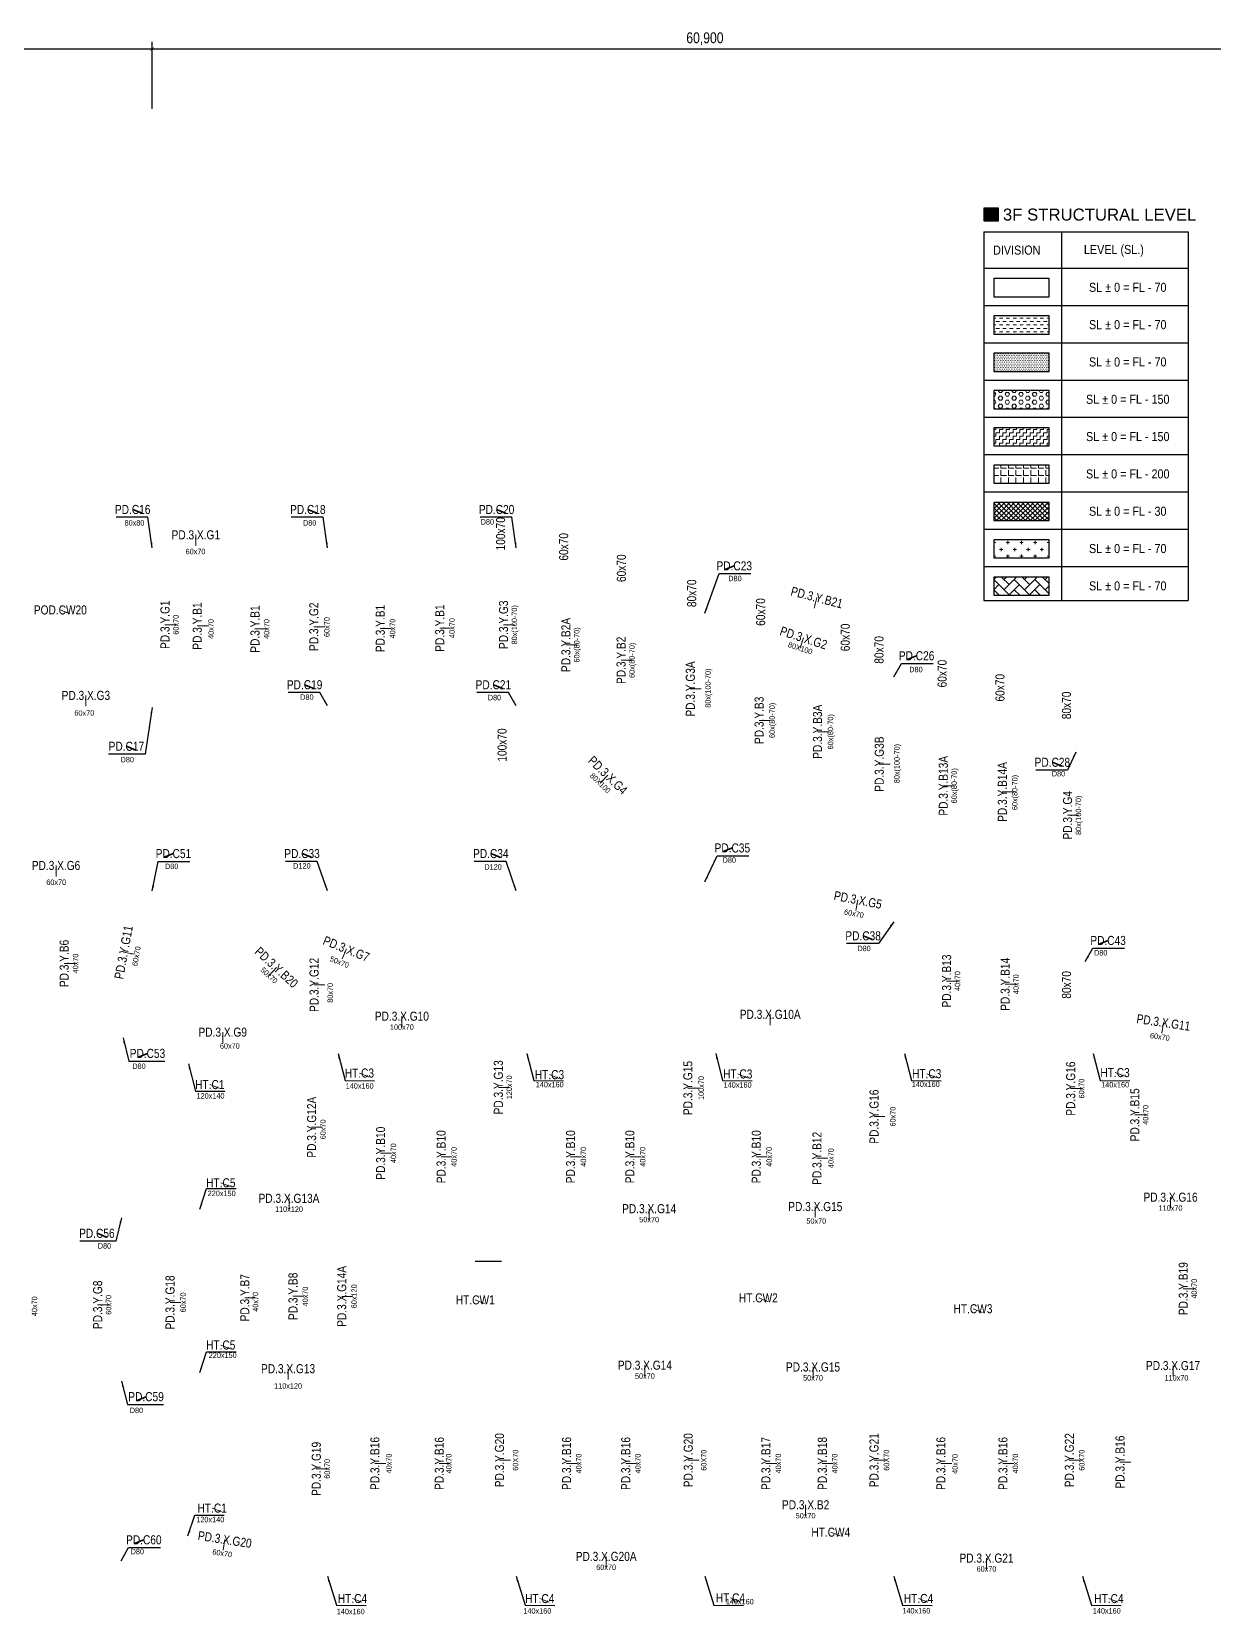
# Model space of a CAD drawing. Header units: millimetres. Extents: x 16759 to 481154, y -15066 to 200960.
# Drawn here: x 124054 to 189164, y 6354 to 93536 of the extents above; entities that cross this region are included whole.
import ezdxf
from ezdxf.enums import TextEntityAlignment as Align

# ---------------------------------------------------------------- set-up
doc = ezdxf.new("R2010")
doc.units = ezdxf.units.MM
doc.header["$MEASUREMENT"] = 0
doc.set_wipeout_variables(frame=1)
doc.layers.get('Defpoints').update_dxf_attribs({"color": 153})
doc.layers.add('$0$2020-08-14', color=2, linetype='Continuous', plot=False)
for name, color, linetype in [('$0$FOOTING BOTTOM LEVEL$0$@ SL+100 EL-1.3', 11, 'Continuous'), ('$0$FOOTING BOTTOM LEVEL$0$@ SL+300 EL-1.1', 41, 'Continuous'), ('ten dam', 31, 'Continuous'), ('X-GRID_2~4F$0$A-DIM1', 7, 'Continuous')]:
    doc.layers.add(name, color=color, linetype=linetype)
for name, color, linetype, lineweight in [('$0$NDC_S_HATCH MATERIAL', 8, 'Continuous', 13), ('$0$NDC_S_VN TEXT', 7, 'Continuous', 20), ('$1$NDC_S_DIM', 1, 'Continuous', 15), ('$1$NDC_S_THIN LINE', 8, 'Continuous', 9), ('$1$NDC_S_VN TEXT', 7, 'Continuous', 20), ('$2$NDC_S_ANNO', 7, 'Continuous', 20), ('$2$NDC_S_DIM', 1, 'Continuous', 15), ('$3$NDC_S_VN TEXT', 7, 'Continuous', 20), ('C1', 20, 'Continuous', 35), ('NDC_S_BEAM NAME', 7, 'Continuous', 9), ('NDC_S_COLUMN NAME', 7, 'Continuous', 9), ('NDC_S_DIM', 1, 'Continuous', 9), ('NDC_S_VN TEXT', 7, 'Continuous', 20)]:
    doc.layers.add(name, color=color, linetype=linetype, lineweight=lineweight)
doc.styles.add('$0$FOOTING BOTTOM LEVEL$0$AREA MENSURATION$0$Style-Arial', font='arial.ttf')
doc.styles.add('$0$NDC_ARIAL', font='arial.ttf', dxfattribs={"width": 0.85})
doc.styles.add('$2$ARIAL', font='arial.ttf', dxfattribs={"width": 0.8})
doc.styles.add('$2$NDC_DIM', font='', dxfattribs={"width": 0.75})
doc.styles.add('ARIAL', font='arial.ttf', dxfattribs={"width": 0.8})
doc.styles.add('X-GRID_2~4F$0$Hrtext', font='arial.ttf', dxfattribs={"width": 0.8})
doc.styles.get('$2$NDC_DIM').set_extended_font_data('Dotum')
doc.dimstyles.new('$2$NDC_dim_iso', dxfattribs={"dimtxt": 2.2, "dimasz": 1, "dimexe": 1.5, "dimexo": 2.5, "dimgap": 1, "dimtad": 1, "dimdec": 0, "dimzin": 0, "dimdsep": 46, "dimtxsty": '$2$NDC_DIM', "dimblk": '$2$DIMMARK', "dimcen": 0.09, "dimdle": 1.2, "dimclrd": 1, "dimclre": 1, "dimclrt": 3, "dimadec": 0, "dimazin": 0, "dimtfac": 1, "dimtdec": 0, "dimtix": 1, "dimtofl": 0, "dimtmove": 0, "dimatfit": 3, "dimfxl": 0, "dimtolj": 1, "dimtzin": 0, "dimarcsym": 0})
doc.dimstyles.new('NDC_dim_150', dxfattribs={"dimscale": 150, "dimtxt": 2.2, "dimasz": 1.5, "dimexe": 1.5, "dimexo": 2.5, "dimgap": 1, "dimtad": 1, "dimdec": 0, "dimzin": 0, "dimdsep": 46, "dimtxsty": 'ARIAL', "dimblk": 'DIMMARK', "dimcen": 0.09, "dimdle": 1.2, "dimclrd": 1, "dimclre": 1, "dimclrt": 3, "dimadec": 0, "dimazin": 0, "dimtfac": 1, "dimtdec": 0, "dimtix": 1, "dimtofl": 0, "dimtmove": 0, "dimatfit": 3, "dimfxl": 0, "dimtolj": 1, "dimtzin": 0, "dimarcsym": 0})
doc.dimstyles.new('X-GRID_2~4F$0$1-200', dxfattribs={"dimscale": 200, "dimtxt": 3, "dimasz": 1, "dimexe": 2, "dimexo": 1.5, "dimgap": 1, "dimtad": 1, "dimdec": 0, "dimzin": 0, "dimdsep": 46, "dimlunit": 6, "dimtxsty": 'X-GRID_2~4F$0$Hrtext', "dimblk": 'X-GRID_2~4F$0$_ArchTick', "dimcen": 1, "dimdle": 2, "dimclrd": 256, "dimclre": 256, "dimclrt": 3, "dimadec": 0, "dimazin": 0, "dimtfac": 1, "dimtdec": 0, "dimtix": 1, "dimtmove": 2, "dimatfit": 3, "dimldrblk": 'X-GRID_2~4F$0$dotdim1', "dimfxl": 0, "dimtolj": 1, "dimtzin": 0, "dimlwd": -1, "dimarcsym": 0})

# ---------------------------------------------------------------- blocks, each defined once
blk = doc.blocks.new('$2$DIMMARK')
at = {"layer": '$2$NDC_S_DIM', "color": 1}
blk.add_line((-1.5, 0), (1, 0), dxfattribs=at)
at = {"layer": '$2$NDC_S_DIM', "color": 2, "const_width": 0.1}
blk.add_lwpolyline([(-0.42, -0.42), (0.42, 0.42)], dxfattribs=at)
blk = doc.blocks.new('DIMMARK')
at = {"layer": 'NDC_S_DIM', "color": 1}
blk.add_line((-1.5, 0), (1, 0), dxfattribs=at)
at = {"layer": 'NDC_S_DIM', "color": 2, "const_width": 0.15}
blk.add_lwpolyline([(-0.5, -0.5), (0.5, 0.5)], dxfattribs=at)
blk = doc.blocks.new('X-GRID_2~4F$0$_ArchTick')
at = {"layer": 'X-GRID_2~4F$0$A-DIM1', "color": 0, "linetype": 'ByBlock', "const_width": 0.15}
blk.add_lwpolyline([(-0.5, -0.5), (0.5, 0.5)], dxfattribs=at)
blk = doc.blocks.new('*D237')
at = {"layer": 'Defpoints', "transparency": 16777216}
blk.add_line((130300, 92582), (192000, 92582), dxfattribs=at)
at = {"layer": 'Defpoints', "lineweight": -2, "transparency": 16777216}
for p, q in [((130700, 89282), (130700, 92982)), ((191600, 89282), (191600, 92982))]:
    blk.add_line(p, q, dxfattribs=at)
at = {"layer": 'Defpoints', "color": 0, "transparency": 16777216}
for p in [(191600, 92582), (130700, 88982), (191600, 88982)]:
    blk.add_point(p, dxfattribs=at)
at = {"layer": 'Defpoints', "transparency": 16777216, "xscale": 200, "yscale": 200, "zscale": 200, "rotation": 180}
blk.add_blockref('X-GRID_2~4F$0$_ArchTick', (130700, 92582), dxfattribs=at)
at = {"layer": 'Defpoints', "transparency": 16777216, "xscale": 200, "yscale": 200, "zscale": 200}
blk.add_blockref('X-GRID_2~4F$0$_ArchTick', (191600, 92582), dxfattribs=at)
at = {"layer": 'Defpoints', "transparency": 16777216, "insert": (161150, 93142), "char_height": 600, "attachment_point": 5, "style": 'X-GRID_2~4F$0$Hrtext'}
blk.add_mtext('\\A1;60,900', dxfattribs=at)
blk = doc.blocks.new('X-GRID_2~4F$0$dotdim1')
at = {"layer": 'X-GRID_2~4F$0$A-DIM1'}
for p, q in [((-2, 0), (2, 0)), ((0, 2), (0, -2))]:
    blk.add_line(p, q, dxfattribs=at)
at = {"layer": 'X-GRID_2~4F$0$A-DIM1', "const_width": 0.7}
blk.add_lwpolyline([(0.35, 0, 1), (-0.35, 0, 1)], format="xyb", close=True, dxfattribs=at)
blk = doc.blocks.new('*D238')
at = {"layer": 'Defpoints', "transparency": 16777216}
blk.add_line((88600, 92582), (131100, 92582), dxfattribs=at)
at = {"layer": 'Defpoints', "lineweight": -2, "transparency": 16777216}
for p, q in [((89000, 89282), (89000, 92982)), ((130700, 89282), (130700, 92982))]:
    blk.add_line(p, q, dxfattribs=at)
at = {"layer": 'Defpoints', "color": 0, "transparency": 16777216}
for p in [(130700, 92582), (89000, 88982), (130700, 88982)]:
    blk.add_point(p, dxfattribs=at)
at = {"layer": 'Defpoints', "transparency": 16777216, "xscale": 200, "yscale": 200, "zscale": 200, "rotation": 180}
blk.add_blockref('X-GRID_2~4F$0$_ArchTick', (89000, 92582), dxfattribs=at)
at = {"layer": 'Defpoints', "transparency": 16777216, "xscale": 200, "yscale": 200, "zscale": 200}
blk.add_blockref('X-GRID_2~4F$0$_ArchTick', (130700, 92582), dxfattribs=at)
at = {"layer": 'Defpoints', "transparency": 16777216, "insert": (109850, 93142), "char_height": 600, "attachment_point": 5, "style": 'X-GRID_2~4F$0$Hrtext'}
blk.add_mtext('\\A1;41,700', dxfattribs=at)
blk = doc.blocks.new('kol')
at = {"layer": 'ten dam'}
blk.add_line((148500, 25800), (149950, 25800), dxfattribs=at)
at = {"layer": 'ten dam', "style": '$2$ARIAL', "width": 0.8}
for s, p in [('80x80', (129722, 66477)), ('D80', (139372, 66477)), ('D80', (149163, 66534)), ('60x70', (133084, 64901)), ('D80', (162805, 63414)), ('D80', (172777, 58398)), ('D80', (139219, 56881)), ('D80', (149555, 56856)), ('60x70', (126957, 56006)), ('D80', (129322, 53436)), ('D80', (180631, 52663)), ('D80', (162493, 47904)), ('D80', (131767, 47559)), ('D120', (138945, 47586)), ('D120', (149477, 47527)), ('60x70', (125410, 46683)), ('D80', (169919, 43037)), ('D80', (182959, 42798)), ('100x70', (144453, 38702)), ('60x70', (134974, 37665)), ('D80', (129969, 36547)), ('120x140', (133910, 34916)), ('140x160', (142126, 35463)), ('140x160', (152599, 35534)), ('140x160', (162952, 35517)), ('140x160', (173318, 35553)), ('140x160', (183754, 35529)), ('220x150', (134523, 29543)), ('110x120', (138234, 28672)), ('110x70', (186806, 28732)), ('50x70', (158078, 28099)), ('50x70', (167288, 28023)), ('D80', (128068, 26651)), ('220x150', (134581, 20626)), ('50x70', (157843, 19479)), ('50x70', (167106, 19380)), ('110x70', (187132, 19380)), ('110x120', (138183, 18937)), ('D80', (129828, 17591)), ('120x140', (133896, 11578)), ('50x70', (166699, 11790)), ('D80', (129877, 9815)), ('60x70', (155709, 8947)), ('60x70', (176666, 8853)), ('140x160', (163071, 7055)), ('140x160', (141634, 6509)), ('140x160', (151917, 6544)), ('140x160', (172799, 6551)), ('140x160', (183291, 6547))]:
    blk.add_text(s, height=300, dxfattribs=at).set_placement(p, align=Align.MIDDLE_CENTER)
for s, rotation, p in [('60x70', 90, (132001, 60868)), ('40x70', 90, (133933, 60632)), ('40x70', 90, (136998, 60632)), ('60x70', 90, (140316, 60739)), ('40x70', 90, (143939, 60657)), ('40x70', 90, (147216, 60682)), ('80x(100-70)', 90, (150652, 60864)), ('60x(80-70)', 90, (154089, 59753)), ('60x(80-70)', 90, (157129, 58906)), ('80X100', 342.26588, (166403, 59574)), ('80x(100-70)', 90, (161317, 57374)), ('60x(80-70)', 90, (164852, 55599)), ('60x(80-70)', 90, (168068, 54973)), ('80x(100-70)', 90, (171725, 53218)), ('80X100', 315.88609, (155384, 52145)), ('60x(80-70)', 90, (174884, 51997)), ('60x(80-70)', 90, (178221, 51624)), ('80x(100-70)', 90, (181729, 50369)), ('60x70', 349.08396, (169363, 44954)), ('60x70', 79.45436, (129823, 42610)), ('40x70', 90, (126474, 42206)), ('50x70', 317.41765, (137137, 41552)), ('50x70', 338.35234, (141015, 42286)), ('80x70', 90, (140505, 40589)), ('40x70', 90, (175066, 41239)), ('40x70', 90, (178291, 41061)), ('60x70', 351.65963, (186219, 38168)), ('120x70', 90, (150369, 35383)), ('100x70', 90, (160945, 35345)), ('60x70', 90, (181902, 35316)), ('60x70', 90, (171502, 33772)), ('40x70', 90, (185433, 33870)), ('60x70', 90, (140105, 33068)), ('40x70', 90, (143988, 31756)), ('40x70', 90, (147321, 31559)), ('40x70', 90, (154455, 31559)), ('40x70', 90, (157721, 31559)), ('40x70', 90, (164688, 31559)), ('40x70', 90, (168092, 31483)), ('40x70', 90, (188106, 24292)), ('40x70', 90, (124213, 23324)), ('60x70', 90, (128291, 23404)), ('60x70', 90, (132400, 23538)), ('40x70', 90, (136388, 23571)), ('40x70', 90, (139130, 23864)), ('60x120', 90, (141821, 23872)), ('40x70', 90, (143740, 14664)), ('40x70', 90, (147038, 14664)), ('60X70', 90, (150717, 14845)), ('40x70', 90, (154199, 14664)), ('40x70', 90, (157457, 14664)), ('60X70', 90, (161087, 14845)), ('40x70', 90, (165195, 14664)), ('40x70', 90, (168304, 14664)), ('60X70', 90, (171153, 14845)), ('40x70', 90, (174929, 14641)), ('40x70', 90, (178255, 14664)), ('60X70', 90, (181914, 14845)), ('60x70', 90, (140336, 14368)), ('60x70', 351.31307, (134558, 9721))]:
    blk.add_text(s, height=300, rotation=rotation, dxfattribs=at).set_placement(p, align=Align.MIDDLE_CENTER)
blk = doc.blocks.new('*U217')
at = {"layer": 'NDC_S_VN TEXT', "ltscale": 0.8, "style": '$2$ARIAL', "width": 0.8}
blk.add_attdef('TEN', text='', height=2.5, dxfattribs=at).set_placement((-2.58, 1.03), align=Align.MIDDLE_CENTER)
at = {"layer": 'ten dam', "ltscale": 0.8, "style": '$2$ARIAL', "width": 0.8, "flags": 1}
blk.add_attdef('CHU_THICH', text='', height=2.5, dxfattribs=at).set_placement((0, 0), align=Align.MIDDLE_CENTER)
at = {"layer": 'Defpoints'}
blk.add_leader([(0, 0), (-2.58, 1.03)], dimstyle='$2$NDC_dim_iso', override={"dimgap": 0.625, "dimtad": 0}, dxfattribs=at)
blk = doc.blocks.new('*U216')
at = {"layer": 'NDC_S_VN TEXT', "ltscale": 0.8, "style": '$2$ARIAL', "width": 0.8}
blk.add_attdef('TEN', text='', height=2.5, dxfattribs=at).set_placement((0, 3), align=Align.MIDDLE_CENTER)
at = {"layer": 'ten dam', "ltscale": 0.8, "style": '$2$ARIAL', "width": 0.8, "flags": 1}
blk.add_attdef('CHU_THICH', text='', height=2.5, dxfattribs=at).set_placement((0, 0), align=Align.MIDDLE_CENTER)
at = {"layer": 'Defpoints'}
blk.add_leader([(0, 0), (0, 3)], dimstyle='$2$NDC_dim_iso', override={"dimgap": 0.625, "dimtad": 0}, dxfattribs=at)

msp = doc.modelspace()

# ---------------------------------------------------------------- hatches: boundary and pattern name
at = {"layer": '$1$NDC_S_THIN LINE', "ltscale": 100}
h = msp.add_hatch(color=251, dxfattribs=at)
h.dxf.hatch_style = 1
h.paths.add_polyline_path([(177305.1, 83826.8), (176535.1, 83826.8), (176535.1, 83094.5), (177305.1, 83094.5)])

# ---------------------------------------------------------------- linework, layer by layer
msp.add_lwpolyline([(176535.1, 83826.8), (177305.1, 83826.8), (177305.1, 83094.5), (176535.1, 83094.5)], close=True)

# ---------------------------------------------------------------- block references
at = {"layer": '$0$NDC_S_VN TEXT'}
for p, xscale, yscale, zscale, rotation, values in [((129710.2, 42714.6), 200.0000000000003, 200.0000000000003, 200.0000000000003, 79.45435900634044, {'TEN': 'PD.3.Y.G11'}), ((128291, 23404.2), 200.0000000000005, 200.0000000000005, 200.0000000000005, 90, {'TEN': 'PD.3.Y.G8'}), ((136395.6, 23795.8), 200.0000000000005, 200.0000000000005, 200.0000000000005, 90, {'TEN': 'PD.3.Y.B7'}), ((139053.1, 23872.3), 200.0000000000005, 200.0000000000005, 200.0000000000005, 90, {'TEN': 'PD.3.Y.B8'})]:
    msp.add_blockref('*U216', p, dxfattribs=dict(at, xscale=xscale, yscale=yscale, zscale=zscale, rotation=rotation)).add_auto_attribs(values)
at = {"layer": '$1$NDC_S_VN TEXT', "xscale": 200, "yscale": 200, "zscale": 200}
for p, values in [((133099.2, 65218.8), {'TEN': 'PD.3.X.G1'}), ((127042.6, 56373.9), {'TEN': 'PD.3.X.G3'}), ((125396.9, 47006), {'TEN': 'PD.3.X.G6'}), ((144452.7, 38702.4), {'TEN': 'PD.3.X.G10'}), ((164747.4, 38805.9), {'TEN': 'PD.3.X.G10A'}), ((134581.6, 37824.5), {'TEN': 'PD.3.X.G9'}), ((138234, 28671.8), {'TEN': 'PD.3.X.G13A'}), ((158078.1, 28099.5), {'TEN': 'PD.3.X.G14'}), ((167233.4, 28216.8), {'TEN': 'PD.3.X.G15'}), ((186805.8, 28732.3), {'TEN': 'PD.3.X.G16'}), ((138182.9, 19286.4), {'TEN': 'PD.3.X.G13'}), ((157842.7, 19478.6), {'TEN': 'PD.3.X.G14'}), ((167105.7, 19380), {'TEN': 'PD.3.X.G15'}), ((186940.8, 19458), {'TEN': 'PD.3.X.G17'}), ((166699, 11789.9), {'TEN': 'PD.3.X.B2'}), ((155709.2, 8946.6), {'TEN': 'PD.3.X.G20A'}), ((176666.1, 8852.6), {'TEN': 'PD.3.X.G21'})]:
    msp.add_blockref('*U216', p, dxfattribs=at).add_auto_attribs(values)
at = {"layer": '$1$NDC_S_VN TEXT'}
for p, xscale, yscale, zscale, rotation, values in [((167166.7, 61787.5), 200.0000000000001, 200.0000000000001, 200.0000000000001, 345.5182697265357, {'TEN': 'PD.3.Y.B21'}), ((132000.5, 60868.1), 200.0000000000001, 200.0000000000001, 200.0000000000001, 90, {'TEN': 'PD.3.Y.G1'}), ((133777.8, 60797), 200.0000000000001, 200.0000000000001, 200.0000000000001, 90, {'TEN': 'PD.3.Y.B1'}), ((136959.5, 60631.9), 200.0000000000001, 200.0000000000001, 200.0000000000001, 90, {'TEN': 'PD.3.Y.B1'}), ((140199.8, 60754.3), 200.0000000000001, 200.0000000000001, 200.0000000000001, 90, {'TEN': 'PD.3.Y.G2'}), ((143861.6, 60657.3), 200.0000000000001, 200.0000000000001, 200.0000000000001, 90, {'TEN': 'PD.3.Y.B1'}), ((147138.3, 60681.8), 200.0000000000001, 200.0000000000001, 200.0000000000001, 90, {'TEN': 'PD.3.Y.B1'}), ((150652.2, 60864), 200.0000000000001, 200.0000000000001, 200.0000000000001, 90, {'TEN': 'PD.3.Y.G3'}), ((154088.7, 59752.8), 200.0000000000001, 200.0000000000001, 200.0000000000001, 90, {'TEN': 'PD.3.Y.B2A'}), ((157129.2, 58906.3), 200.0000000000001, 200.0000000000001, 200.0000000000001, 90, {'TEN': 'PD.3.Y.B2'}), ((166402.6, 59573.6), 200, 200, 200, 342.2658756776452, {'TEN': 'PD.3.X.G2'}), ((160946, 57328), 200.0000000000001, 200.0000000000001, 200.0000000000001, 90, {'TEN': 'PD.3.Y.G3A'}), ((164735.8, 55599.2), 200.0000000000001, 200.0000000000001, 200.0000000000001, 90, {'TEN': 'PD.3.Y.B3'}), ((167952.5, 54973.2), 200.0000000000001, 200.0000000000001, 200.0000000000001, 90, {'TEN': 'PD.3.Y.B3A'}), ((171357.5, 53188.9), 200.0000000000001, 200.0000000000001, 200.0000000000001, 90, {'TEN': 'PD.3.Y.G3B'}), ((155383.8, 52145.4), 200, 200, 200, 315.8860893136462, {'TEN': 'PD.3.X.G4'}), ((174884, 51997.1), 200.0000000000001, 200.0000000000001, 200.0000000000001, 90, {'TEN': 'PD.3.Y.B13A'}), ((178136.1, 51654.4), 200.0000000000001, 200.0000000000001, 200.0000000000001, 90, {'TEN': 'PD.3.Y.B14A'}), ((181729.5, 50369.2), 200.0000000000001, 200.0000000000001, 200.0000000000001, 90, {'TEN': 'PD.3.Y.G4'}), ((169466.9, 45119.5), 200, 200, 200, 349.0839635331425, {'TEN': 'PD.3.X.G5'}), ((141171.6, 42457.1), 200, 200, 200, 338.3523420210926, {'TEN': 'PD.3.X.G7'}), ((126444.9, 42207.7), 200.0000000000001, 200.0000000000001, 200.0000000000001, 90, {'TEN': 'PD.3.Y.B6'}), ((137137, 41552.5), 200, 200, 200, 317.4176459445312, {'TEN': 'PD.3.Y.B20'}), ((140216.2, 41025.2), 200.0000000000001, 200.0000000000001, 200.0000000000001, 90, {'TEN': 'PD.3.Y.G12'}), ((175065.9, 41239.5), 200.0000000000001, 200.0000000000001, 200.0000000000001, 90, {'TEN': 'PD.3.Y.B13'}), ((178291.2, 41060.6), 200.0000000000001, 200.0000000000001, 200.0000000000001, 90, {'TEN': 'PD.3.Y.B14'}), ((186329.8, 38365.8), 200, 200, 200, 351.6596254366909, {'TEN': 'PD.3.X.G11'}), ((150368.8, 35383.1), 200.0000000000001, 200.0000000000001, 200.0000000000001, 90, {'TEN': 'PD.3.Y.G13'}), ((160808.9, 35344.8), 200.0000000000001, 200.0000000000001, 200.0000000000001, 90, {'TEN': 'PD.3.Y.G15'}), ((181901.5, 35315.9), 200.0000000000001, 200.0000000000001, 200.0000000000001, 90, {'TEN': 'PD.3.Y.G16'}), ((171067.5, 33772.4), 200.0000000000001, 200.0000000000001, 200.0000000000001, 90, {'TEN': 'PD.3.Y.G16'}), ((185433, 33869.7), 200.0000000000001, 200.0000000000001, 200.0000000000001, 90, {'TEN': 'PD.3.Y.B15'}), ((140079.1, 33188.5), 200.0000000000001, 200.0000000000001, 200.0000000000001, 90, {'TEN': 'PD.3.Y.G12A'}), ((143880, 31756.2), 200.0000000000001, 200.0000000000001, 200.0000000000001, 90, {'TEN': 'PD.3.Y.B10'}), ((147213, 31558.7), 200.0000000000001, 200.0000000000001, 200.0000000000001, 90, {'TEN': 'PD.3.Y.B10'}), ((154346.4, 31558.7), 200.0000000000001, 200.0000000000001, 200.0000000000001, 90, {'TEN': 'PD.3.Y.B10'}), ((157613, 31558.7), 200.0000000000001, 200.0000000000001, 200.0000000000001, 90, {'TEN': 'PD.3.Y.B10'}), ((164579.7, 31558.7), 200.0000000000001, 200.0000000000001, 200.0000000000001, 90, {'TEN': 'PD.3.Y.B10'}), ((167923.1, 31474.8), 200.0000000000001, 200.0000000000001, 200.0000000000001, 90, {'TEN': 'PD.3.Y.B12'}), ((141738.1, 23869.4), 200, 200, 200, 90, {'TEN': 'PD.3.X.G14A'}), ((188105.7, 24292.2), 200.0000000000001, 200.0000000000001, 200.0000000000001, 90, {'TEN': 'PD.3.Y.B19'}), ((132278.7, 23533.1), 200.0000000000001, 200.0000000000001, 200.0000000000001, 90, {'TEN': 'PD.3.Y.G18'}), ((140336.3, 14367.6), 200.0000000000001, 200.0000000000001, 200.0000000000001, 90, {'TEN': 'PD.3.Y.G19'}), ((143565, 14664), 200.0000000000001, 200.0000000000001, 200.0000000000001, 90, {'TEN': 'PD.3.Y.B16'}), ((147113.4, 14664), 200.0000000000001, 200.0000000000001, 200.0000000000001, 90, {'TEN': 'PD.3.Y.B16'}), ((150429.3, 14844.7), 200.0000000000001, 200.0000000000001, 200.0000000000001, 90, {'TEN': 'PD.3.Y.G20'}), ((154127.4, 14664), 200.0000000000001, 200.0000000000001, 200.0000000000001, 90, {'TEN': 'PD.3.Y.B16'}), ((157385.3, 14664), 200.0000000000001, 200.0000000000001, 200.0000000000001, 90, {'TEN': 'PD.3.Y.B16'}), ((160829.3, 14844.7), 200.0000000000001, 200.0000000000001, 200.0000000000001, 90, {'TEN': 'PD.3.Y.G20'}), ((165109.1, 14664), 200.0000000000001, 200.0000000000001, 200.0000000000001, 90, {'TEN': 'PD.3.Y.B17'}), ((168218, 14664), 200.0000000000001, 200.0000000000001, 200.0000000000001, 90, {'TEN': 'PD.3.Y.B18'}), ((171067.4, 14844.7), 200.0000000000001, 200.0000000000001, 200.0000000000001, 90, {'TEN': 'PD.3.Y.G21'}), ((174749.9, 14664), 200.0000000000001, 200.0000000000001, 200.0000000000001, 90, {'TEN': 'PD.3.Y.B16'}), ((178169.7, 14664), 200.0000000000001, 200.0000000000001, 200.0000000000001, 90, {'TEN': 'PD.3.Y.B16'}), ((181828.4, 14844.7), 200.0000000000001, 200.0000000000001, 200.0000000000001, 90, {'TEN': 'PD.3.Y.G22'}), ((184619.7, 14742.5), 200.0000000000001, 200.0000000000001, 200.0000000000001, 90, {'TEN': 'PD.3.Y.B16'}), ((134605.3, 9886.7), 199.9999999999999, 199.9999999999999, 199.9999999999999, 351.31307070412, {'TEN': 'PD.3.X.G20'})]:
    msp.add_blockref('*U216', p, dxfattribs=dict(at, xscale=xscale, yscale=yscale, zscale=zscale, rotation=rotation)).add_auto_attribs(values)
at = {"layer": 'C1', "xscale": 200, "yscale": 200, "zscale": 200}
for p, values in [((130136.5, 67009.1), {'TEN': 'PD.C16'}), ((139786.5, 67009.1), {'TEN': 'PD.C18'}), ((150186.5, 67009.1), {'TEN': 'PD.C20'}), ((139609.9, 57356), {'TEN': 'PD.C19'}), ((150009.9, 57356), {'TEN': 'PD.C21'}), ((129790.1, 53965.4), {'TEN': 'PD.C17'}), ((180809.9, 53083.8), {'TEN': 'PD.C28'}), ((139469.2, 48056), {'TEN': 'PD.C33'}), ((149869.2, 48056), {'TEN': 'PD.C34'}), ((170382.5, 43523.9), {'TEN': 'PD.C38'})]:
    msp.add_blockref('*U217', p, dxfattribs=at).add_auto_attribs(values)
at = {"layer": 'C1'}
ref = msp.add_blockref('*U217', (162251.6, 63905.9), dxfattribs=dict(at, xscale=-200, yscale=200, zscale=200))
ref.add_attrib('TEN', 'PD.C23', dxfattribs={"layer": 'NDC_S_VN TEXT', "ltscale": 0.8, "height": 500, "style": '$2$ARIAL', "width": 0.8}).set_placement((162767.3, 64111.2), align=Align.MIDDLE_CENTER)
ref = msp.add_blockref('*U217', (172296.4, 58952), dxfattribs=dict(at, xscale=-200, yscale=200, zscale=200))
ref.add_attrib('TEN', 'PD.C26', dxfattribs={"layer": 'NDC_S_VN TEXT', "ltscale": 0.8, "height": 500, "style": '$2$ARIAL', "width": 0.8}).set_placement((172812.1, 59157.3), align=Align.MIDDLE_CENTER)
ref = msp.add_blockref('*U217', (162146.5, 48366.3), dxfattribs=dict(at, xscale=-200, yscale=200, zscale=200))
ref.add_attrib('TEN', 'PD.C35', dxfattribs={"layer": 'NDC_S_VN TEXT', "ltscale": 0.8, "height": 500, "style": '$2$ARIAL', "width": 0.8}).set_placement((162662.2, 48571.6), align=Align.MIDDLE_CENTER)
ref = msp.add_blockref('*U217', (131350.2, 48056), dxfattribs=dict(at, xscale=-200, yscale=200, zscale=200))
ref.add_attrib('TEN', 'PD.C51', dxfattribs={"layer": 'NDC_S_VN TEXT', "ltscale": 0.8, "height": 500, "style": '$2$ARIAL', "width": 0.8}).set_placement((131865.9, 48261.2), align=Align.MIDDLE_CENTER)
ref = msp.add_blockref('*U217', (182848.4, 43269.8), dxfattribs=dict(at, xscale=-200, yscale=200, zscale=200))
ref.add_attrib('TEN', 'PD.C43', dxfattribs={"layer": 'NDC_S_VN TEXT', "ltscale": 0.8, "height": 500, "style": '$2$ARIAL', "width": 0.8}).set_placement((183364.1, 43475.1), align=Align.MIDDLE_CENTER)
ref = msp.add_blockref('*U217', (129919.7, 37049.3), dxfattribs=dict(at, xscale=-200, yscale=200, zscale=200))
ref.add_attrib('TEN', 'PD.C53', dxfattribs={"layer": 'NDC_S_VN TEXT', "ltscale": 0.8, "height": 500, "style": '$2$ARIAL', "width": 0.8}).set_placement((130435.3, 37254.6), align=Align.MIDDLE_CENTER)
ref = msp.add_blockref('*U217', (128180, 27139), dxfattribs=dict(at, xscale=200, yscale=200, zscale=200))
ref.add_attrib('TEN', 'PD.C56', dxfattribs={"layer": 'NDC_S_VN TEXT', "ltscale": 0.8, "height": 500, "style": '$2$ARIAL', "width": 0.8}).set_placement((127646.9, 27344.2), align=Align.MIDDLE_CENTER)
ref = msp.add_blockref('*U217', (129842.5, 18139), dxfattribs=dict(at, xscale=-200, yscale=200, zscale=200))
ref.add_attrib('TEN', 'PD.C59', dxfattribs={"layer": 'NDC_S_VN TEXT', "ltscale": 0.8, "height": 500, "style": '$2$ARIAL', "width": 0.8}).set_placement((130358.2, 18344.2), align=Align.MIDDLE_CENTER)
ref = msp.add_blockref('*U217', (129719, 10256), dxfattribs=dict(at, xscale=-200, yscale=200, zscale=200))
ref.add_attrib('TEN', 'PD.C60', dxfattribs={"layer": 'NDC_S_VN TEXT', "ltscale": 0.8, "height": 500, "style": '$2$ARIAL', "width": 0.8}).set_placement((130234.7, 10461.2), align=Align.MIDDLE_CENTER)
at = {"layer": 'NDC_S_BEAM NAME', "xscale": 200, "yscale": 200, "zscale": 200}
for p, values in [((126150.8, 61475.7), {'TEN': 'POD.CW20'}), ((149013.2, 23470.3), {'TEN': 'HT.CW1'}), ((164610.2, 23581.2), {'TEN': 'HT.CW2'}), ((176437.1, 22982.7), {'TEN': 'HT.CW3'}), ((168601.1, 10674.3), {'TEN': 'HT.CW4'})]:
    msp.add_blockref('*U217', p, dxfattribs=at).add_auto_attribs(values)
at = {"layer": 'NDC_S_COLUMN NAME', "xscale": 200, "yscale": 200, "zscale": 200}
for p, values in [((134388.2, 35332.1), {'TEN': 'HT.C1'}), ((142628.5, 35965.8), {'TEN': 'HT.C3'}), ((153101.6, 35876.8), {'TEN': 'HT.C3'}), ((163474, 35916.4), {'TEN': 'HT.C3'}), ((173885.9, 35929.5), {'TEN': 'HT.C3'}), ((184262.6, 35991.2), {'TEN': 'HT.C3'}), ((134993.7, 29920), {'TEN': 'HT.C5'}), ((134988.5, 20984.4), {'TEN': 'HT.C5'}), ((134516.9, 12001.9), {'TEN': 'HT.C1'}), ((142246.9, 7020.3), {'TEN': 'HT.C4'}), ((152564.6, 7018.3), {'TEN': 'HT.C4'}), ((163070.7, 7055), {'TEN': 'HT.C4'}), ((173434.9, 7021.6), {'TEN': 'HT.C4'}), ((183926.3, 7017.5), {'TEN': 'HT.C4'})]:
    msp.add_blockref('*U217', p, dxfattribs=at).add_auto_attribs(values)

# ---------------------------------------------------------------- texts
at = {"layer": '$2$NDC_S_ANNO', "style": '$2$ARIAL', "width": 0.8}
for s, p in [('100x70', (149891.9, 65875.9)), ('100x70', (149891.9, 65875.9)), ('60x70', (153366.8, 65158.7)), ('60x70', (153366.8, 65158.7)), ('60x70', (156545.7, 63979.9)), ('60x70', (156545.7, 63979.9)), ('80x70', (160421.1, 62598.9)), ('80x70', (160421.1, 62598.9)), ('60x70', (164220.3, 61568.7)), ('60x70', (164220.3, 61568.7)), ('60x70', (168879.7, 60169.3)), ('60x70', (168879.7, 60169.3)), ('80x70', (170741.3, 59481)), ('80x70', (170741.3, 59481)), ('60x70', (174219.8, 58175.3)), ('60x70', (174219.8, 58175.3)), ('60x70', (177405.1, 57395.4)), ('60x70', (177405.1, 57395.4)), ('80x70', (181070.7, 56423.3)), ('80x70', (181070.7, 56423.3)), ('100x70', (149974.1, 54240)), ('100x70', (149974.1, 54240)), ('80x70', (181070.7, 41029.3)), ('80x70', (181070.7, 41029.3))]:
    msp.add_text(s, height=500, rotation=90, dxfattribs=at).set_placement(p, align=Align.MIDDLE_CENTER)
at = {"style": '$0$FOOTING BOTTOM LEVEL$0$AREA MENSURATION$0$Style-Arial'}
msp.add_text('3F STRUCTURAL LEVEL', height=660, dxfattribs=at).set_placement((177568.8, 83790.5), align=Align.TOP_LEFT)

# ---------------------------------------------------------------- dimensions: what is measured, and where the dimension line sits
at = {"layer": 'Defpoints'}
for base, p1, p2, picture, middle in [((130700, 92581.5), (89000, 88981.5), (130700, 88981.5), '*D238', (109850, 93142.1)), ((191600, 92581.5), (130700, 88981.5), (191600, 88981.5), '*D237', (161150, 93142.1))]:
    dim = msp.add_linear_dim(base=base, p1=p1, p2=p2, dimstyle='X-GRID_2~4F$0$1-200', override={"dimclrt": 256}, dxfattribs=at)
    dim.commit()
    dim.dimension.update_dxf_attribs({"geometry": picture, "text_midpoint": middle})

# ---------------------------------------------------------------- leaders
at = {"layer": 'C1'}
for points in [[(130700, 65100), (130459.6, 66784.9), (128710, 66784.9)], [(140350, 65100), (140109.6, 66784.9), (138360, 66784.9)], [(150750, 65100), (150509.6, 66784.9), (148760, 66784.9)], [(161150, 61505.1), (161928.5, 63681.7), (163678.2, 63681.7)], [(171556.3, 57996), (171973.3, 58727.7), (173723, 58727.7)], [(140350, 56400), (139933, 57131.7), (138183.3, 57131.7)], [(150750, 56400), (150333, 57131.7), (148583.3, 57131.7)], [(130700, 56300), (130306.6, 53741.2), (128286.2, 53741.2)], [(181578.3, 53838.4), (181133, 52859.6), (179383.3, 52859.6)], [(161150, 46700), (161823.4, 48142), (163573.1, 48142)], [(130700, 46200), (131027.1, 47831.7), (132776.7, 47831.7)], [(140350, 46200), (139792.3, 47831.7), (138042.6, 47831.7)], [(150750, 46200), (150192.3, 47831.7), (148442.6, 47831.7)], [(171550, 44508.1), (170705.6, 43299.6), (168955.9, 43299.6)], [(182108.3, 42313.8), (182525.3, 43045.6), (184275, 43045.6)], [(129090.2, 38110.3), (129410.9, 36825), (131392.1, 36825)], [(132692.2, 36681.4), (133075.8, 35180.5), (134707.2, 35172.3)], [(140936.3, 37254.7), (141319.9, 35753.8), (142951.3, 35745.6)], [(151336.3, 37254.7), (151719.9, 35753.8), (153351.3, 35745.6)], [(161742.9, 37254.3), (162126.5, 35753.4), (163757.9, 35745.3)], [(172142.9, 37254.3), (172526.5, 35753.4), (174157.9, 35745.3)], [(182542.9, 37254.3), (182926.5, 35753.4), (184557.9, 35745.3)], [(133322.7, 28676.3), (133694.7, 29818.9), (135326.1, 29810.8)], [(129009.5, 28200), (128688.8, 26914.7), (126707.6, 26914.7)], [(133322.7, 19676.3), (133694.7, 20818.9), (135326.1, 20810.8)], [(129013, 19200), (129333.7, 17914.7), (131314.9, 17914.7)], [(132667.3, 10681.4), (133039.2, 11824), (134670.6, 11815.8)], [(128978.9, 9300), (129395.9, 10031.7), (131145.5, 10031.7)], [(140350, 8450), (140845.4, 6854.1), (142476.8, 6846)], [(150750, 8450), (151245.4, 6854.1), (152876.8, 6846)], [(161150, 8450), (161645.4, 6854.1), (163276.8, 6846)], [(171550, 8450), (172045.4, 6854.1), (173676.8, 6846)], [(181950, 8450), (182445.4, 6854.1), (184076.8, 6846)]]:
    msp.add_leader(points, dimstyle='NDC_dim_150', override={"dimasz": 2, "dimgap": 1, "dimtad": 0}, dxfattribs=at)

# ---------------------------------------------------------------- wipeouts: each hides what was drawn before it
msp.add_wipeout([(176517, 82513.5), (187782.5, 82513.5), (187782.5, 62209), (176517, 62209)]).dxf.layer = '$0$2020-08-14'

# ---------------------------------------------------------------- next in the draw order: hatches: boundary and pattern name
at = {"layer": '$0$NDC_S_HATCH MATERIAL'}
h = msp.add_hatch(dxfattribs=at)
h.set_pattern_fill('DASH', color=256, scale=1500)
h.set_pattern_definition([(0, (0, 2002.5), (187.5, 187.5), [187.5, -187.5])])
h.paths.add_polyline_path([(180115.1, 77879.3), (177064.7, 77879.3), (177064.7, 76879.3), (180115.1, 76879.3)])
h = msp.add_hatch(dxfattribs=at)
h.set_pattern_fill('DOTS', color=256, scale=1500)
h.set_pattern_definition([(0, (0, -53.08), (46.875, 93.75), [0, -93.75])])
h.paths.add_polyline_path([(180115.1, 75823.7), (177064.7, 75823.7), (177064.7, 74823.7), (180115.1, 74823.7)])
h = msp.add_hatch(dxfattribs=at)
h.set_pattern_fill('HEX', color=256, scale=1000)
h.set_pattern_definition([(0, (0, 2002.5), (0, 216.50635), [125, -250]), (120, (0, 2002.5), (-187.5, -108.25318), [125, -250]), (60, (125, 2002.5), (-187.5, 108.25318), [125, -250])])
h.paths.add_polyline_path([(180115.1, 73768.1), (177064.7, 73768.1), (177064.7, 72768.1), (180115.1, 72768.1)])
h = msp.add_hatch(dxfattribs=at)
h.set_pattern_fill('ZIGZAG', color=256, scale=1500)
h.set_pattern_definition([(0, (0, 0), (187.5, 187.5), [187.5, -187.5]), (90, (187.5, 0), (-187.5, 187.5), [187.5, -187.5])])
h.paths.add_polyline_path([(180115.1, 71712.6), (177064.7, 71712.6), (177064.7, 70712.6), (180115.1, 70712.6)])
h = msp.add_hatch(dxfattribs=at)
h.set_pattern_fill('CROSS', color=256, scale=1500)
h.set_pattern_definition([(0, (0, -2108.67), (375, 375), [187.5, -562.5]), (90, (93.75, -2202.4), (-375, 375), [187.5, -562.5])])
h.paths.add_polyline_path([(180115.1, 65545.8), (177064.7, 65545.8), (177064.7, 64545.8), (180115.1, 64545.8)])
h = msp.add_hatch(dxfattribs=at)
h.set_pattern_fill('AR-HBONE', color=256, scale=100)
h.paths.add_polyline_path([(180115.1, 63490.2), (177064.7, 63490.2), (177064.7, 62490.2), (180115.1, 62490.2)])
at = {"layer": '$1$NDC_S_DIM', "ltscale": 100}
h = msp.add_hatch(dxfattribs=at)
h.set_pattern_fill('ANGLE', color=251, scale=1500)
h.set_pattern_definition([(0, (-54776.5, 74445.5), (0, 412.5), [300, -112.5]), (90, (-54776.5, 74445.5), (-412.5, 3e-14), [300, -112.5])])
h.paths.add_polyline_path([(180115.1, 69657), (177064.7, 69657), (177064.7, 68657), (180115.1, 68657)])
h = msp.add_hatch(dxfattribs=at)
h.set_pattern_fill('ANSI37', color=251, scale=1500)
h.set_pattern_definition([(45, (-41938, -48867.83), (-132.58252, 132.58252), []), (135, (-41938, -48867.83), (-132.58252, -132.58252), [])])
h.paths.add_polyline_path([(180115.1, 67601.4), (177064.7, 67601.4), (177064.7, 66601.4), (180115.1, 66601.4)])

# ---------------------------------------------------------------- next in the draw order: linework, layer by layer
at = {"layer": '$0$FOOTING BOTTOM LEVEL$0$@ SL+100 EL-1.3', "color": 7}
for points in [[(180115.1, 75823.7), (177064.7, 75823.7), (177064.7, 74823.7), (180115.1, 74823.7)], [(180115.1, 73768.1), (177064.7, 73768.1), (177064.7, 72768.1), (180115.1, 72768.1)], [(180115.1, 71712.6), (177064.7, 71712.6), (177064.7, 70712.6), (180115.1, 70712.6)], [(180115.1, 69657), (177064.7, 69657), (177064.7, 68657), (180115.1, 68657)], [(180115.1, 67601.4), (177064.7, 67601.4), (177064.7, 66601.4), (180115.1, 66601.4)], [(180115.1, 67601.4), (177064.7, 67601.4), (177064.7, 66601.4), (180115.1, 66601.4)], [(180115.1, 65545.8), (177064.7, 65545.8), (177064.7, 64545.8), (180115.1, 64545.8)], [(180115.1, 65545.8), (177064.7, 65545.8), (177064.7, 64545.8), (180115.1, 64545.8)], [(180115.1, 63490.2), (177064.7, 63490.2), (177064.7, 62490.2), (180115.1, 62490.2)], [(180115.1, 63490.2), (177064.7, 63490.2), (177064.7, 62490.2), (180115.1, 62490.2)]]:
    msp.add_lwpolyline(points, close=True, dxfattribs=at)
at = {"layer": '$0$FOOTING BOTTOM LEVEL$0$@ SL+300 EL-1.1', "color": 7}
for points in [[(180115.1, 79934.9), (177064.7, 79934.9), (177064.7, 78934.9), (180115.1, 78934.9)], [(180115.1, 77879.3), (177064.7, 77879.3), (177064.7, 76879.3), (180115.1, 76879.3)]]:
    msp.add_lwpolyline(points, close=True, dxfattribs=at)
for p, q in [((176517, 82513.5), (187782.5, 82513.5)), ((176517, 82513.5), (176517, 62209)), ((180796.8, 82513.5), (180796.8, 62209)), ((187782.5, 82513.5), (187782.5, 62209)), ((176517, 80513.5), (187782.5, 80513.5)), ((176517, 78457.9), (187782.5, 78457.9)), ((176517, 76402.3), (187782.5, 76402.3)), ((176517, 74346.8), (187782.5, 74346.8)), ((176517, 72291.2), (187782.5, 72291.2)), ((176517, 70235.6), (187782.5, 70235.6)), ((176517, 68180), (187782.5, 68180)), ((176517, 66124.4), (187782.5, 66124.4)), ((176517, 66124.4), (187782.5, 66124.4)), ((176517, 64068.8), (187782.5, 64068.8)), ((176517, 62209), (187782.5, 62209))]:
    msp.add_line(p, q)

# ---------------------------------------------------------------- next in the draw order: block references
at = {"layer": 'ten dam'}
msp.add_blockref('kol', (0, 0), dxfattribs=at)

# ---------------------------------------------------------------- next in the draw order: texts
at = {"layer": '$3$NDC_S_VN TEXT', "style": '$0$NDC_ARIAL', "width": 0.85}
for s, p in [('DIVISION', (177027.6, 81753.2)), ('LEVEL (SL.)', (182033.9, 81787.8))]:
    msp.add_text(s, height=500, dxfattribs=at).set_placement(p, align=Align.TOP_LEFT)
for s, p in [('SL %%P 0 = FL - 70', (184447.5, 79202.5)), ('SL %%P 0 = FL - 70', (184447.5, 77146.9)), ('SL %%P 0 = FL - 70', (184447.5, 75091.3)), ('SL %%P 0 = FL - 150', (184447.5, 73035.7)), ('SL %%P 0 = FL - 150', (184447.5, 70980.1)), ('SL %%P 0 = FL - 200', (184447.5, 68924.6)), ('SL %%P 0 = FL - 30', (184447.5, 66869)), ('SL %%P 0 = FL - 70', (184447.5, 64813.4)), ('SL %%P 0 = FL - 70', (184447.5, 64813.4)), ('SL %%P 0 = FL - 70', (184447.5, 62757.8)), ('SL %%P 0 = FL - 70', (184447.5, 62757.8))]:
    msp.add_text(s, height=500, dxfattribs=at).set_placement(p, align=Align.CENTER)

doc.saveas('drawing.dxf')
